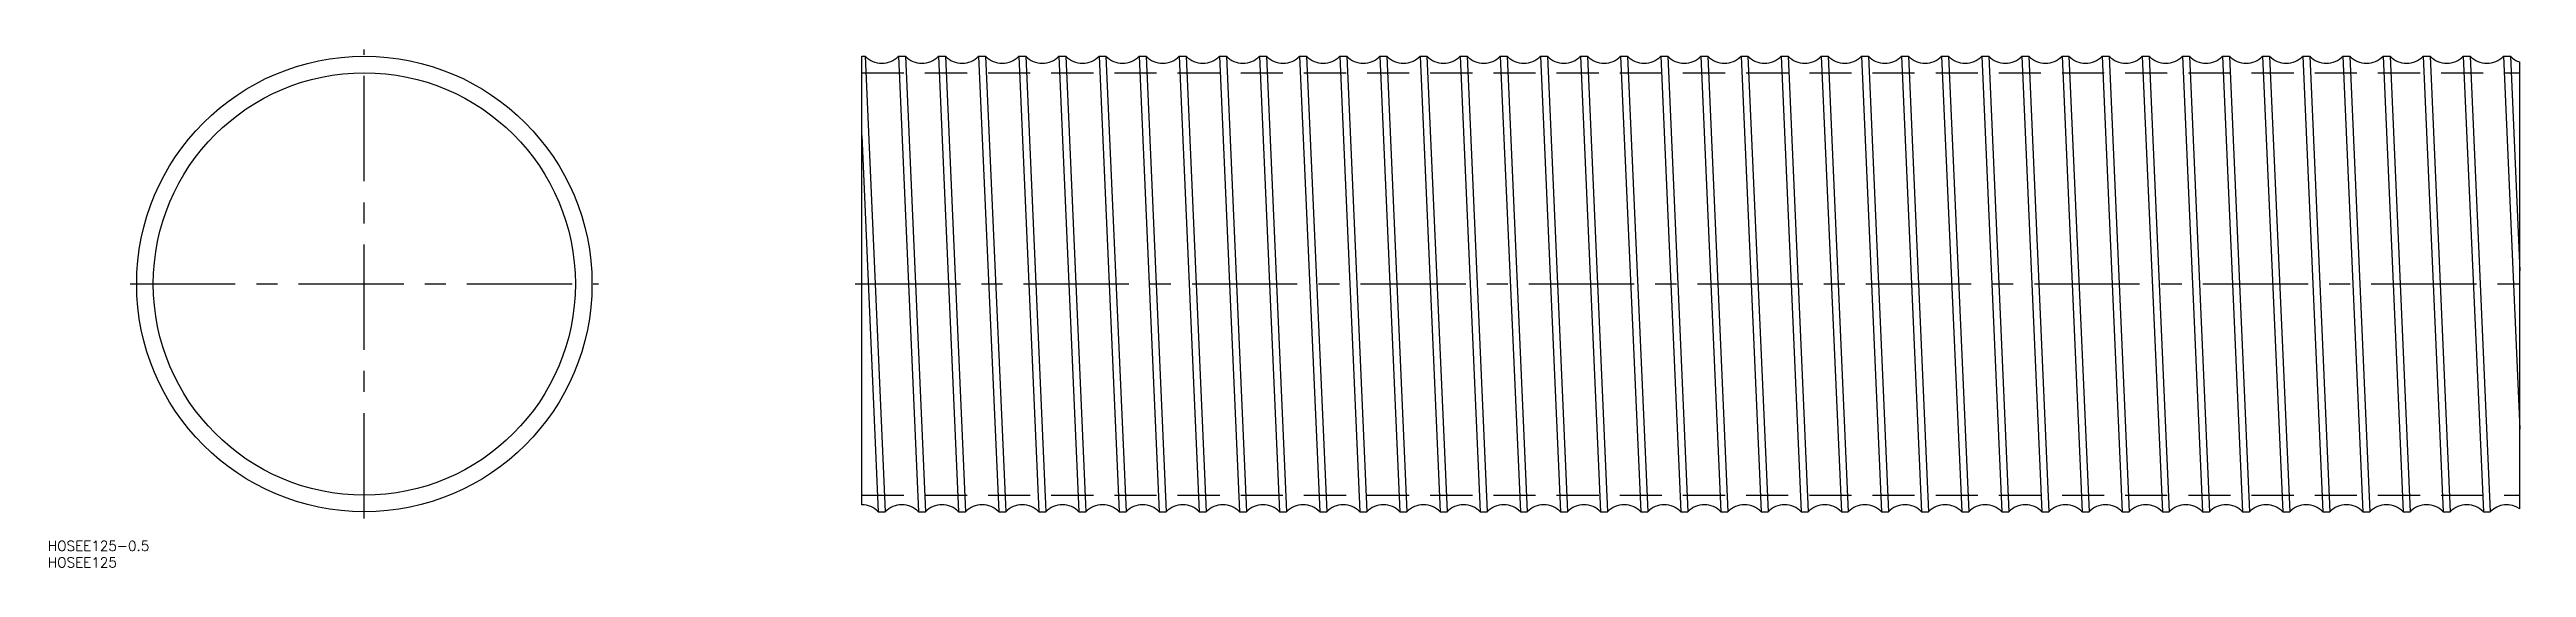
# Model space of a CAD drawing. Extents: x -95 to 652, y -85 to 71.
import ezdxf

# ---------------------------------------------------------------- set-up
doc = ezdxf.new("R2010")
doc.units = 0
doc.linetypes.add('CENTER', pattern=[50.8, 31.75, -6.35, 6.35, -6.35])
doc.linetypes.add('DASHED', pattern=[19.05, 12.7, -6.35])
doc.layers.get('0').update_dxf_attribs({"linetype": 'CONTINUOUS'})
doc.layers.add('CENTER', color=1, linetype='CENTER')
doc.styles.get("Standard").update_dxf_attribs({"font": 'txt.shx', "height": 3, "bigfont": 'bigfont.shx'})

msp = doc.modelspace()

# ---------------------------------------------------------------- linework, layer by layer
at = {"color": 7, "linetype": 'CONTINUOUS'}
for p, q in [((150, -66.55), (150, 68.65)), ((150, 68.65), (151.05, 68.65)), ((151.05, 68.65), (157.1, -68.65)), ((161.05, 68.65), (167.1, -68.65)), ((161.05, 68.65), (163.15, 68.65)), ((163.15, 68.65), (169.2, -68.65)), ((173.15, 68.65), (179.2, -68.65)), ((173.15, 68.65), (175.25, 68.65)), ((175.25, 68.65), (181.3, -68.65)), ((185.25, 68.65), (191.3, -68.65)), ((185.25, 68.65), (187.35, 68.65)), ((187.35, 68.65), (193.4, -68.65)), ((197.35, 68.65), (203.4, -68.65)), ((197.35, 68.65), (199.45, 68.65)), ((199.45, 68.65), (205.5, -68.65)), ((209.45, 68.65), (215.5, -68.65)), ((209.45, 68.65), (211.55, 68.65)), ((211.55, 68.65), (217.6, -68.65)), ((221.55, 68.65), (227.6, -68.65)), ((221.55, 68.65), (223.65, 68.65)), ((223.65, 68.65), (229.7, -68.65)), ((233.65, 68.65), (239.7, -68.65)), ((233.65, 68.65), (235.75, 68.65)), ((235.75, 68.65), (241.8, -68.65)), ((245.75, 68.65), (251.8, -68.65)), ((245.75, 68.65), (247.85, 68.65)), ((247.85, 68.65), (253.9, -68.65)), ((257.85, 68.65), (263.9, -68.65)), ((257.85, 68.65), (259.95, 68.65)), ((259.95, 68.65), (266, -68.65)), ((269.95, 68.65), (276, -68.65)), ((269.95, 68.65), (272.05, 68.65)), ((272.05, 68.65), (278.1, -68.65)), ((282.05, 68.65), (288.1, -68.65)), ((282.05, 68.65), (284.15, 68.65)), ((284.15, 68.65), (290.2, -68.65)), ((294.15, 68.65), (300.2, -68.65)), ((294.15, 68.65), (296.25, 68.65)), ((296.25, 68.65), (302.3, -68.65)), ((306.25, 68.65), (312.3, -68.65)), ((306.25, 68.65), (308.35, 68.65)), ((308.35, 68.65), (314.4, -68.65)), ((318.35, 68.65), (324.4, -68.65)), ((318.35, 68.65), (320.45, 68.65)), ((320.45, 68.65), (326.5, -68.65)), ((330.45, 68.65), (336.5, -68.65)), ((330.45, 68.65), (332.55, 68.65)), ((332.55, 68.65), (338.6, -68.65)), ((342.55, 68.65), (348.6, -68.65)), ((342.55, 68.65), (344.65, 68.65)), ((344.65, 68.65), (350.7, -68.65)), ((354.65, 68.65), (360.7, -68.65)), ((354.65, 68.65), (356.75, 68.65)), ((356.75, 68.65), (362.8, -68.65)), ((366.75, 68.65), (372.8, -68.65)), ((366.75, 68.65), (368.85, 68.65)), ((368.85, 68.65), (374.9, -68.65)), ((378.85, 68.65), (384.9, -68.65)), ((378.85, 68.65), (380.95, 68.65)), ((380.95, 68.65), (387, -68.65)), ((390.95, 68.65), (397, -68.65)), ((390.95, 68.65), (393.05, 68.65)), ((393.05, 68.65), (399.1, -68.65)), ((403.05, 68.65), (409.1, -68.65)), ((403.05, 68.65), (405.15, 68.65)), ((405.15, 68.65), (411.2, -68.65)), ((415.15, 68.65), (421.2, -68.65)), ((415.15, 68.65), (417.25, 68.65)), ((417.25, 68.65), (423.3, -68.65)), ((427.25, 68.65), (433.3, -68.65)), ((427.25, 68.65), (429.35, 68.65)), ((429.35, 68.65), (435.4, -68.65)), ((439.35, 68.65), (445.4, -68.65)), ((439.35, 68.65), (441.45, 68.65)), ((441.45, 68.65), (447.5, -68.65)), ((451.45, 68.65), (457.5, -68.65)), ((451.45, 68.65), (453.55, 68.65)), ((453.55, 68.65), (459.6, -68.65)), ((463.55, 68.65), (469.6, -68.65)), ((463.55, 68.65), (465.65, 68.65)), ((465.65, 68.65), (471.7, -68.65)), ((475.65, 68.65), (481.7, -68.65)), ((475.65, 68.65), (477.75, 68.65)), ((477.75, 68.65), (483.8, -68.65)), ((487.75, 68.65), (493.8, -68.65)), ((487.75, 68.65), (489.85, 68.65)), ((489.85, 68.65), (495.9, -68.65)), ((499.85, 68.65), (505.9, -68.65)), ((499.85, 68.65), (501.95, 68.65)), ((501.95, 68.65), (508, -68.65)), ((511.95, 68.65), (518, -68.65)), ((511.95, 68.65), (514.05, 68.65)), ((514.05, 68.65), (520.1, -68.65)), ((524.05, 68.65), (530.1, -68.65)), ((524.05, 68.65), (526.15, 68.65)), ((526.15, 68.65), (532.2, -68.65)), ((536.15, 68.65), (542.2, -68.65)), ((536.15, 68.65), (538.25, 68.65)), ((538.25, 68.65), (544.3, -68.65)), ((548.25, 68.65), (554.3, -68.65)), ((548.25, 68.65), (550.35, 68.65)), ((550.35, 68.65), (556.4, -68.65)), ((560.35, 68.65), (566.4, -68.65)), ((560.35, 68.65), (562.45, 68.65)), ((562.45, 68.65), (568.5, -68.65)), ((572.45, 68.65), (578.5, -68.65)), ((572.45, 68.65), (574.55, 68.65)), ((574.55, 68.65), (580.6, -68.65)), ((584.55, 68.65), (590.6, -68.65)), ((584.55, 68.65), (586.65, 68.65)), ((586.65, 68.65), (592.7, -68.65)), ((596.65, 68.65), (602.7, -68.65)), ((596.65, 68.65), (598.75, 68.65)), ((598.75, 68.65), (604.8, -68.65)), ((608.75, 68.65), (614.8, -68.65)), ((608.75, 68.65), (610.85, 68.65)), ((610.85, 68.65), (616.9, -68.65)), ((620.85, 68.65), (626.9, -68.65)), ((620.85, 68.65), (622.95, 68.65)), ((622.95, 68.65), (629, -68.65)), ((632.95, 68.65), (639, -68.65)), ((632.95, 68.65), (635.05, 68.65)), ((635.05, 68.65), (641.1, -68.65)), ((645.05, 68.65), (650, -43.71)), ((645.05, 68.65), (647.15, 68.65)), ((647.15, 68.65), (650, 3.99)), ((650, -67.74), (650, 66.89)), ((150, 44.8), (155, -68.65)), ((155, -68.65), (157.1, -68.65)), ((167.1, -68.65), (169.2, -68.65)), ((179.2, -68.65), (181.3, -68.65)), ((191.3, -68.65), (193.4, -68.65)), ((203.4, -68.65), (205.5, -68.65)), ((215.5, -68.65), (217.6, -68.65)), ((227.6, -68.65), (229.7, -68.65)), ((239.7, -68.65), (241.8, -68.65)), ((251.8, -68.65), (253.9, -68.65)), ((263.9, -68.65), (266, -68.65)), ((276, -68.65), (278.1, -68.65)), ((288.1, -68.65), (290.2, -68.65)), ((300.2, -68.65), (302.3, -68.65)), ((312.3, -68.65), (314.4, -68.65)), ((324.4, -68.65), (326.5, -68.65)), ((336.5, -68.65), (338.6, -68.65)), ((348.6, -68.65), (350.7, -68.65)), ((360.7, -68.65), (362.8, -68.65)), ((372.8, -68.65), (374.9, -68.65)), ((384.9, -68.65), (387, -68.65)), ((397, -68.65), (399.1, -68.65)), ((409.1, -68.65), (411.2, -68.65)), ((421.2, -68.65), (423.3, -68.65)), ((433.3, -68.65), (435.4, -68.65)), ((445.4, -68.65), (447.5, -68.65)), ((457.5, -68.65), (459.6, -68.65)), ((469.6, -68.65), (471.7, -68.65)), ((481.7, -68.65), (483.8, -68.65)), ((493.8, -68.65), (495.9, -68.65)), ((505.9, -68.65), (508, -68.65)), ((518, -68.65), (520.1, -68.65)), ((530.1, -68.65), (532.2, -68.65)), ((542.2, -68.65), (544.3, -68.65)), ((554.3, -68.65), (556.4, -68.65)), ((566.4, -68.65), (568.5, -68.65)), ((578.5, -68.65), (580.6, -68.65)), ((590.6, -68.65), (592.7, -68.65)), ((602.7, -68.65), (604.8, -68.65)), ((614.8, -68.65), (616.9, -68.65)), ((626.9, -68.65), (629, -68.65)), ((639, -68.65), (641.1, -68.65))]:
    msp.add_line(p, q, dxfattribs=at)
at = {"color": 3, "linetype": 'DASHED'}
for p, q in [((150, 63.65), (650, 63.65)), ((150, -63.65), (650, -63.65))]:
    msp.add_line(p, q, dxfattribs=at)
at = {"color": 7, "linetype": 'CONTINUOUS'}
for radius in [68.65, 63.65]:
    msp.add_circle((0, 0), radius, dxfattribs=at)
for centre, start, end in [((156.05, 73.55), 224.41493, 315.58507), ((168.15, 73.55), 224.41493, 315.58507), ((180.25, 73.55), 224.41493, 315.58507), ((192.35, 73.55), 224.41493, 315.58507), ((204.45, 73.55), 224.41493, 315.58507), ((216.55, 73.55), 224.41493, 315.58507), ((228.65, 73.55), 224.41493, 315.58507), ((240.75, 73.55), 224.41493, 315.58507), ((252.85, 73.55), 224.41493, 315.58507), ((264.95, 73.55), 224.41493, 315.58507), ((277.05, 73.55), 224.41493, 315.58507), ((289.15, 73.55), 224.41493, 315.58507), ((301.25, 73.55), 224.41493, 315.58507), ((313.35, 73.55), 224.41493, 315.58507), ((325.45, 73.55), 224.41493, 315.58507), ((337.55, 73.55), 224.41493, 315.58507), ((349.65, 73.55), 224.41493, 315.58507), ((361.75, 73.55), 224.41493, 315.58507), ((373.85, 73.55), 224.41493, 315.58507), ((385.95, 73.55), 224.41493, 315.58507), ((398.05, 73.55), 224.41493, 315.58507), ((410.15, 73.55), 224.41493, 315.58507), ((422.25, 73.55), 224.41493, 315.58507), ((434.35, 73.55), 224.41493, 315.58507), ((446.45, 73.55), 224.41493, 315.58507), ((458.55, 73.55), 224.41493, 315.58507), ((470.65, 73.55), 224.41493, 315.58507), ((482.75, 73.55), 224.41493, 315.58507), ((494.85, 73.55), 224.41493, 315.58507), ((506.95, 73.55), 224.41493, 315.58507), ((519.05, 73.55), 224.41493, 315.58507), ((531.15, 73.55), 224.41493, 315.58507), ((543.25, 73.55), 224.41493, 315.58507), ((555.35, 73.55), 224.41493, 315.58507), ((567.45, 73.55), 224.41493, 315.58507), ((579.55, 73.55), 224.41493, 315.58507), ((591.65, 73.55), 224.41493, 315.58507), ((603.75, 73.55), 224.41493, 315.58507), ((615.85, 73.55), 224.41493, 315.58507), ((627.95, 73.55), 224.41493, 315.58507), ((640.05, 73.55), 224.41493, 315.58507), ((652.15, 73.55), 224.41493, 252.10898), ((150, -73.55), 44.41493, 90), ((162.1, -73.55), 44.41493, 135.58507), ((174.2, -73.55), 44.41493, 135.58507), ((186.3, -73.55), 44.41493, 135.58507), ((198.4, -73.55), 44.41493, 135.58507), ((210.5, -73.55), 44.41493, 135.58507), ((222.6, -73.55), 44.41493, 135.58507), ((234.7, -73.55), 44.41493, 135.58507), ((246.8, -73.55), 44.41493, 135.58507), ((258.9, -73.55), 44.41493, 135.58507), ((271, -73.55), 44.41493, 135.58507), ((283.1, -73.55), 44.41493, 135.58507), ((295.2, -73.55), 44.41493, 135.58507), ((307.3, -73.55), 44.41493, 135.58507), ((319.4, -73.55), 44.41493, 135.58507), ((331.5, -73.55), 44.41493, 135.58507), ((343.6, -73.55), 44.41493, 135.58507), ((355.7, -73.55), 44.41493, 135.58507), ((367.8, -73.55), 44.41493, 135.58507), ((379.9, -73.55), 44.41493, 135.58507), ((392, -73.55), 44.41493, 135.58507), ((404.1, -73.55), 44.41493, 135.58507), ((416.2, -73.55), 44.41493, 135.58507), ((428.3, -73.55), 44.41493, 135.58507), ((440.4, -73.55), 44.41493, 135.58507), ((452.5, -73.55), 44.41493, 135.58507), ((464.6, -73.55), 44.41493, 135.58507), ((476.7, -73.55), 44.41493, 135.58507), ((488.8, -73.55), 44.41493, 135.58507), ((500.9, -73.55), 44.41493, 135.58507), ((513, -73.55), 44.41493, 135.58507), ((525.1, -73.55), 44.41493, 135.58507), ((537.2, -73.55), 44.41493, 135.58507), ((549.3, -73.55), 44.41493, 135.58507), ((561.4, -73.55), 44.41493, 135.58507), ((573.5, -73.55), 44.41493, 135.58507), ((585.6, -73.55), 44.41493, 135.58507), ((597.7, -73.55), 44.41493, 135.58507), ((609.8, -73.55), 44.41493, 135.58507), ((621.9, -73.55), 44.41493, 135.58507), ((634, -73.55), 44.41493, 135.58507), ((646.1, -73.55), 56.13348, 135.58507)]:
    msp.add_arc(centre, 7, start, end, dxfattribs=at)
at = {"layer": 'CENTER', "color": 1, "linetype": 'CENTER'}
for p, q in [((0, -70.65), (0, 70.65)), ((-70.65, 0), (70.65, 0)), ((148, 0), (652, 0))]:
    msp.add_line(p, q, dxfattribs=at)

# ---------------------------------------------------------------- texts
at = {"color": 7, "linetype": 'CONTINUOUS'}
for s, p in [('HOSEE125-0.5', (-95.44, -80.43)), ('HOSEE125', (-95.44, -85.43))]:
    msp.add_text(s, height=3, dxfattribs=at).set_placement(p)

doc.saveas('drawing.dxf')
